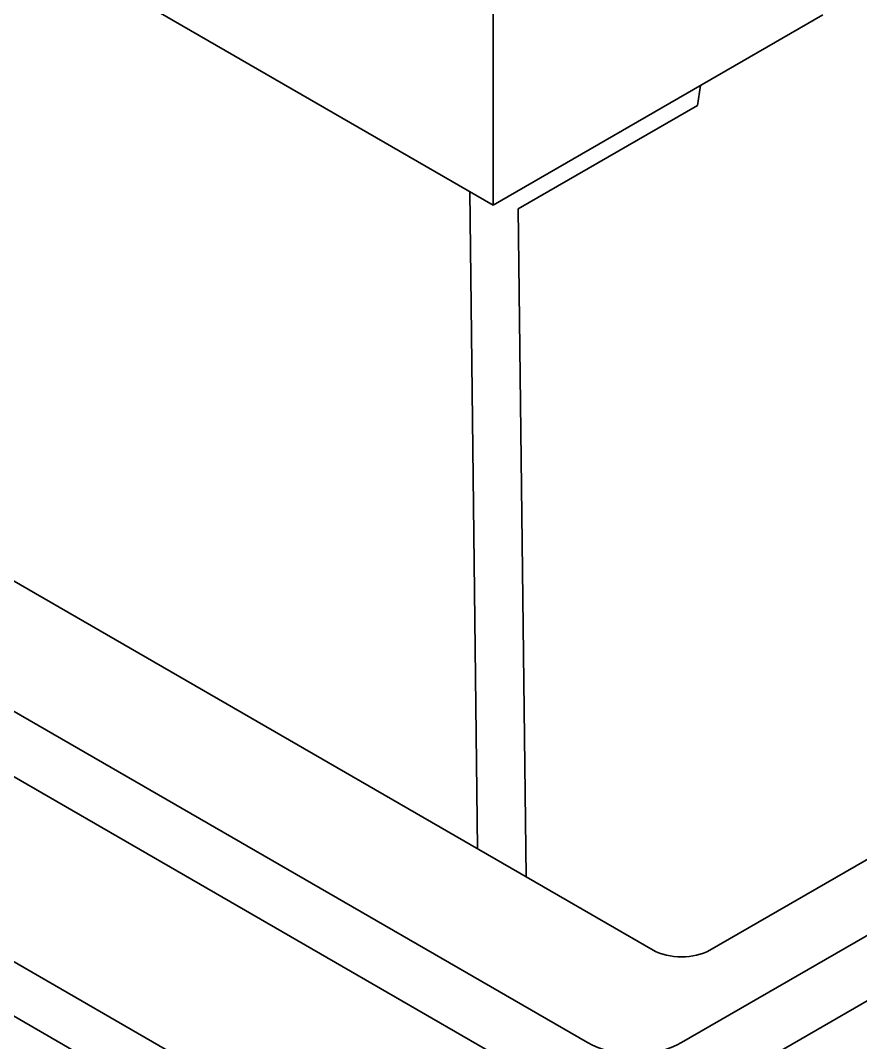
# Model space of a CAD drawing. Header units: millimetres. Extents: x -148 to 148, y -105 to 105.
# Drawn here: x 34.14 to 40.45, y -3.93 to 3.74 of the extents above; entities that cross this region are included whole.
import ezdxf

# ---------------------------------------------------------------- set-up
doc = ezdxf.new("R2010")
doc.units = ezdxf.units.MM
doc.layers.add('粗实线层', color=7, linetype='Continuous', lineweight=35)

msp = doc.modelspace()

# ---------------------------------------------------------------- linework, layer by layer
at = {"layer": '粗实线层', "color": 7, "lineweight": 35, "ltscale": 0.102062}
msp.add_line((37.6902, 2.3549), (37.6902, 6.4373), dxfattribs=at)
at = {"layer": '粗实线层', "color": 7, "lineweight": 35, "ltscale": 0.416413}
for p, q in [((53.5294, 4.3961), (39.1044, -3.9322)), ((53.7415, 4.0287), (39.3166, -4.2996))]:
    msp.add_line(p, q, dxfattribs=at)
at = {"layer": '粗实线层', "color": 7, "lineweight": 35, "ltscale": 0.081649}
msp.add_line((37.6902, 2.3549), (34.8618, 3.9879), dxfattribs=at)
at = {"layer": '粗实线层', "color": 7, "lineweight": 35, "ltscale": 0.071444}
msp.add_line((40.1651, 3.7837), (37.6902, 2.3549), dxfattribs=at)
at = {"layer": '粗实线层', "color": 7, "lineweight": 35, "ltscale": 0.003803}
msp.add_line((39.2463, 3.2533), (39.2229, 3.103), dxfattribs=at)
at = {"layer": '粗实线层', "color": 7, "lineweight": 35, "ltscale": 0.038843}
msp.add_line((39.2229, 3.103), (37.8774, 2.3261), dxfattribs=at)
at = {"layer": '粗实线层', "color": 7, "lineweight": 35, "ltscale": 0.293939}
msp.add_line((38.8923, -3.2381), (28.71, 2.6406), dxfattribs=at)
at = {"layer": '粗实线层', "color": 7, "lineweight": 35, "ltscale": 0.123356}
msp.add_line((37.5143, 2.4574), (37.5731, -2.4765), dxfattribs=at)
at = {"layer": '粗实线层', "color": 7, "lineweight": 35, "ltscale": 0.314351}
for p, q in [((38.3973, -3.9322), (27.5079, 2.3549)), ((38.1852, -4.2996), (27.2957, 1.9874))]:
    msp.add_line(p, q, dxfattribs=at)
at = {"layer": '粗实线层', "color": 7, "lineweight": 35, "ltscale": 0.125327}
msp.add_line((37.8774, 2.3261), (37.937, -2.6866), dxfattribs=at)
at = {"layer": '粗实线层', "color": 7, "lineweight": 35, "ltscale": 0.265361}
msp.add_line((28.1443, 0.1095), (37.3367, -5.1977), dxfattribs=at)
at = {"layer": '粗实线层', "color": 7, "lineweight": 35, "ltscale": 0.234743}
msp.add_line((37.3367, -5.606), (29.2049, -0.9111), dxfattribs=at)
at = {"layer": '粗实线层', "color": 7, "lineweight": 35, "ltscale": 0.055113}
msp.add_line((41.2258, -2.1359), (39.3166, -3.2381), dxfattribs=at)
at = {"layer": '粗实线层', "color": 7, "lineweight": 35}
for centre, major_axis in [((39.1044, -3.1157), (0.3, 0)), ((38.7509, -3.728), (0.5, 0))]:
    msp.add_ellipse(centre, major_axis=major_axis, ratio=0.57735, start_param=3.926991, end_param=5.497787, dxfattribs=at)

doc.saveas('drawing.dxf')
